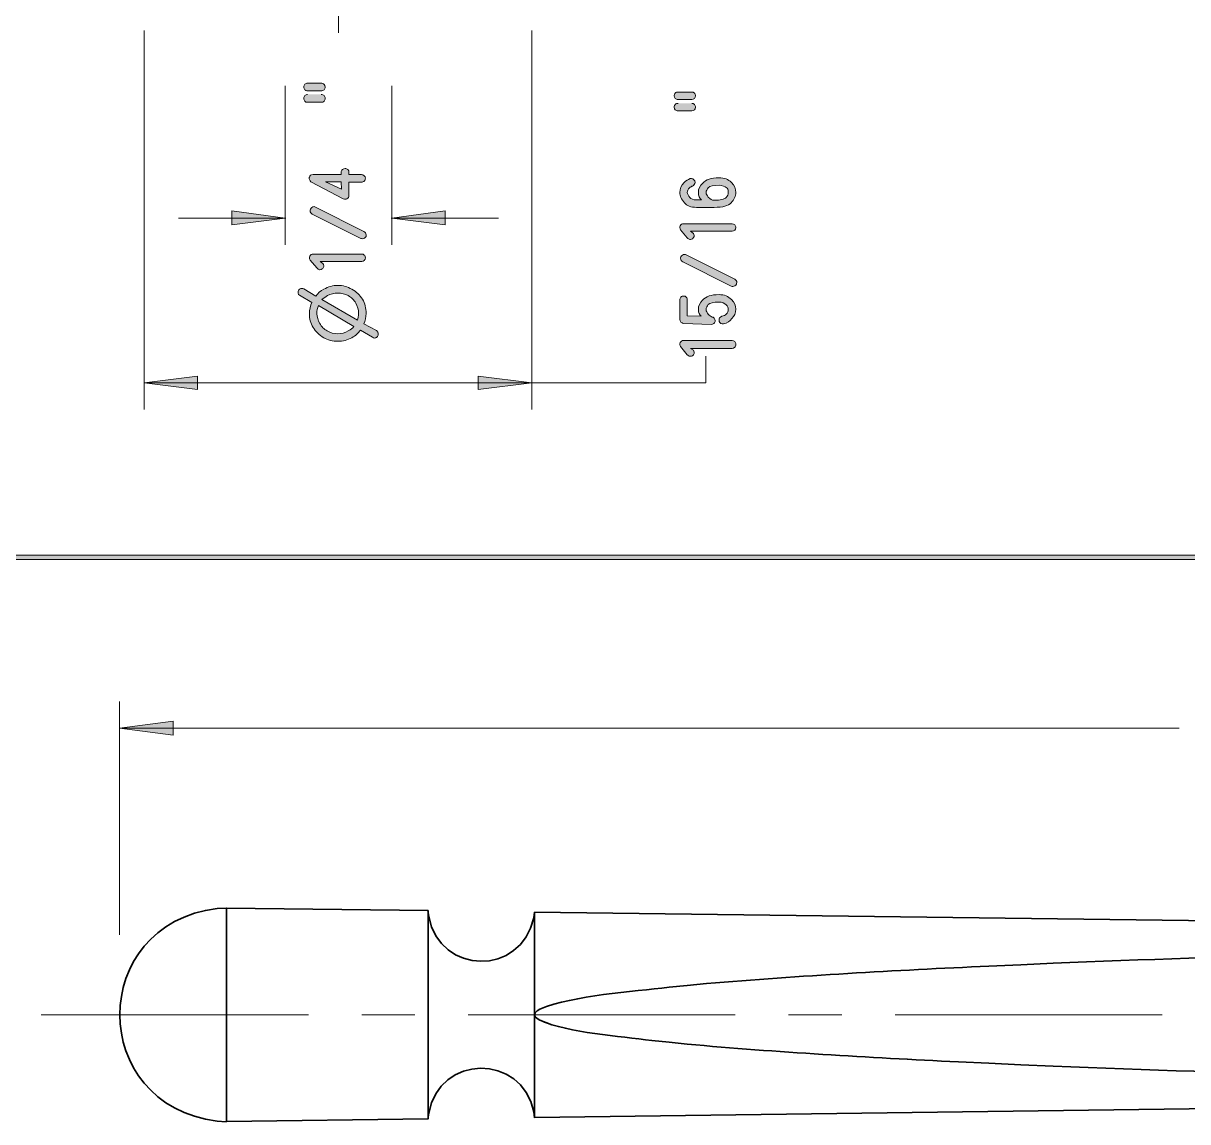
# Model space of a CAD drawing. Header units: inches. Extents: x -1525 to 612, y 0 to 1008.
# Drawn here: x 106.5 to 302.7, y 178 to 363.1 of the extents above; entities that cross this region are included whole.
import ezdxf

# ---------------------------------------------------------------- set-up
doc = ezdxf.new("R2010")
doc.units = ezdxf.units.IN
doc.header["$MEASUREMENT"] = 0
doc.layers.add('Layer 1', color=7, linetype='Continuous', lineweight=0)

# ---------------------------------------------------------------- blocks, each defined once
blk = doc.blocks.new('Block_33')
at = {"layer": 'Layer 1', "true_color": 0x000000, "transparency": 33554687}
h = blk.add_hatch(color=18, dxfattribs=at)
h.dxf.hatch_style = 2
edge = h.paths.add_edge_path()
edge.add_spline(control_points=[(163.92, 312.42), (163.92, 312.42), (166.02, 311.28), (166.02, 311.28), (166.2, 311.16), (166.26, 311.04), (166.32, 310.86), (166.32, 310.8), (166.32, 310.74), (166.32, 310.68), (166.32, 310.56), (166.32, 310.5), (166.26, 310.38), (166.2, 310.26), (166.08, 310.14), (165.9, 310.08), (165.84, 310.02), (165.78, 310.02), (165.72, 310.02), (165.6, 310.02), (165.48, 310.08), (165.36, 310.14), (165.36, 310.14), (163.32, 311.34), (163.32, 311.34), (162.96, 310.86), (162.54, 310.44), (161.88, 310.08), (161.16, 309.66), (160.38, 309.48), (159.54, 309.48), (158.64, 309.48), (157.86, 309.66), (157.14, 310.08), (156.36, 310.5), (155.82, 311.1), (155.34, 311.82), (154.92, 312.54), (154.74, 313.26), (154.74, 314.04), (154.74, 314.82), (154.86, 315.48), (155.16, 316.02), (155.16, 316.02), (153.06, 317.22), (153.06, 317.22), (152.94, 317.28), (152.88, 317.4), (152.82, 317.58), (152.82, 317.64), (152.82, 317.64), (152.82, 317.7), (152.82, 317.82), (152.88, 317.94), (152.94, 318.12), (153, 318.24), (153.12, 318.3), (153.3, 318.36), (153.36, 318.36), (153.42, 318.36), (153.48, 318.36), (153.6, 318.36), (153.66, 318.36), (153.78, 318.3), (153.78, 318.3), (155.82, 317.1), (155.82, 317.1), (156.12, 317.58), (156.6, 317.94), (157.14, 318.24), (157.92, 318.66), (158.7, 318.9), (159.54, 318.9), (160.38, 318.9), (161.16, 318.66), (161.88, 318.24), (162.66, 317.82), (163.2, 317.28), (163.68, 316.56), (164.1, 315.84), (164.28, 315.06), (164.28, 314.16), (164.28, 313.5), (164.16, 312.96), (163.92, 312.42)], knot_values=[0, 0, 0, 0, 1, 1, 1, 2, 2, 2, 3, 3, 3, 4, 4, 4, 5, 5, 5, 6, 6, 6, 7, 7, 7, 8, 8, 8, 9, 9, 9, 10, 10, 10, 11, 11, 11, 12, 12, 12, 13, 13, 13, 14, 14, 14, 15, 15, 15, 16, 16, 16, 17, 17, 17, 18, 18, 18, 19, 19, 19, 20, 20, 20, 21, 21, 21, 22, 22, 22, 23, 23, 23, 24, 24, 24, 25, 25, 25, 26, 26, 26, 27, 27, 27, 28, 28, 28, 28], degree=3, periodic=0)
edge = h.paths.add_edge_path()
edge.add_spline(control_points=[(162.84, 313.02), (162.96, 313.32), (163.02, 313.74), (163.02, 314.16), (163.02, 314.82), (162.84, 315.36), (162.54, 315.9), (162.24, 316.44), (161.82, 316.86), (161.28, 317.16), (160.74, 317.46), (160.14, 317.58), (159.54, 317.58), (158.88, 317.58), (158.28, 317.46), (157.8, 317.16), (157.5, 316.98), (157.14, 316.74), (156.84, 316.5), (156.84, 316.5), (162.84, 313.02), (162.84, 313.02)], knot_values=[0, 0, 0, 0, 1, 1, 1, 2, 2, 2, 3, 3, 3, 4, 4, 4, 5, 5, 5, 6, 6, 6, 7, 7, 7, 7], degree=3, periodic=0)
edge = h.paths.add_edge_path()
edge.add_spline(control_points=[(162.24, 311.94), (162.24, 311.94), (156.24, 315.48), (156.24, 315.48), (156.06, 315.06), (156, 314.64), (156, 314.1), (156, 313.56), (156.18, 313.02), (156.48, 312.48), (156.78, 311.94), (157.2, 311.52), (157.74, 311.22), (158.28, 310.92), (158.88, 310.74), (159.54, 310.74), (160.14, 310.74), (160.74, 310.92), (161.28, 311.22), (161.7, 311.46), (162, 311.7), (162.24, 311.94)], knot_values=[0, 0, 0, 0, 1, 1, 1, 2, 2, 2, 3, 3, 3, 4, 4, 4, 5, 5, 5, 6, 6, 6, 7, 7, 7, 7], degree=3, periodic=0)
edge = h.paths.add_edge_path()
edge.add_spline(control_points=[(154.86, 323.16), (154.74, 323.28), (154.74, 323.4), (154.74, 323.52), (154.74, 323.64), (154.74, 323.76), (154.8, 323.82), (154.92, 324.06), (155.1, 324.18), (155.4, 324.18), (155.4, 324.18), (163.56, 324.18), (163.56, 324.18), (163.68, 324.18), (163.86, 324.12), (163.98, 324), (164.1, 323.88), (164.16, 323.76), (164.16, 323.52), (164.16, 323.34), (164.1, 323.22), (163.98, 323.1), (163.86, 322.98), (163.74, 322.92), (163.56, 322.92), (163.56, 322.92), (156.54, 322.92), (156.54, 322.92), (156.54, 322.92), (157.02, 322.56), (157.02, 322.56), (157.08, 322.5), (157.14, 322.32), (157.14, 322.2), (157.14, 322.14), (157.14, 322.08), (157.14, 322.08), (157.14, 321.9), (157.02, 321.78), (156.9, 321.66), (156.78, 321.6), (156.66, 321.54), (156.48, 321.54), (156.48, 321.54), (156.42, 321.54), (156.42, 321.54), (156.24, 321.6), (156.12, 321.66), (156, 321.84), (156, 321.84), (154.86, 323.16), (154.86, 323.16)], knot_values=[0, 0, 0, 0, 1, 1, 1, 2, 2, 2, 3, 3, 3, 4, 4, 4, 5, 5, 5, 6, 6, 6, 7, 7, 7, 8, 8, 8, 9, 9, 9, 10, 10, 10, 11, 11, 11, 12, 12, 12, 13, 13, 13, 14, 14, 14, 15, 15, 15, 16, 16, 16, 17, 17, 17, 17], degree=3, periodic=0)
edge = h.paths.add_edge_path()
edge.add_spline(control_points=[(155.22, 330.9), (154.98, 331.02), (154.86, 331.2), (154.86, 331.5), (154.86, 331.56), (154.86, 331.68), (154.92, 331.74), (155.04, 331.98), (155.22, 332.16), (155.52, 332.16), (155.58, 332.16), (155.7, 332.1), (155.76, 332.1), (155.76, 332.1), (163.92, 327.96), (163.92, 327.96), (164.16, 327.84), (164.28, 327.66), (164.28, 327.42), (164.28, 327.3), (164.28, 327.18), (164.28, 327.12), (164.1, 326.88), (163.92, 326.76), (163.68, 326.76), (163.56, 326.76), (163.44, 326.76), (163.38, 326.82), (163.38, 326.82), (155.22, 330.9), (155.22, 330.9)], knot_values=[0, 0, 0, 0, 1, 1, 1, 2, 2, 2, 3, 3, 3, 4, 4, 4, 5, 5, 5, 6, 6, 6, 7, 7, 7, 8, 8, 8, 9, 9, 9, 10, 10, 10, 10], degree=3, periodic=0)
edge = h.paths.add_edge_path()
edge.add_spline(control_points=[(160.08, 336.36), (160.08, 336.36), (157.44, 336.36), (157.44, 336.36), (157.44, 336.36), (160.14, 335.1), (160.14, 335.1), (160.14, 335.1), (160.08, 336.36), (160.08, 336.36)], knot_values=[0, 0, 0, 0, 1, 1, 1, 2, 2, 2, 3, 3, 3, 3], degree=3, periodic=0)
edge = h.paths.add_edge_path()
edge.add_spline(control_points=[(160.08, 337.56), (160.08, 337.56), (160.08, 337.98), (160.08, 337.98), (160.08, 338.16), (160.14, 338.28), (160.32, 338.4), (160.44, 338.52), (160.56, 338.58), (160.74, 338.58), (160.92, 338.58), (161.1, 338.52), (161.22, 338.4), (161.34, 338.28), (161.4, 338.16), (161.4, 337.98), (161.4, 337.98), (161.4, 337.56), (161.4, 337.56), (161.4, 337.56), (163.5, 337.56), (163.5, 337.56), (163.68, 337.56), (163.8, 337.5), (163.98, 337.38), (164.1, 337.26), (164.16, 337.14), (164.16, 336.96), (164.16, 336.78), (164.1, 336.6), (163.98, 336.48), (163.86, 336.36), (163.68, 336.3), (163.5, 336.3), (163.5, 336.3), (161.4, 336.3), (161.4, 336.3), (161.4, 336.3), (161.4, 334.08), (161.4, 334.08), (161.4, 333.78), (161.28, 333.6), (161.04, 333.48), (160.98, 333.42), (160.92, 333.42), (160.8, 333.42), (160.68, 333.42), (160.56, 333.42), (160.44, 333.48), (160.44, 333.48), (154.98, 336.36), (154.98, 336.36), (154.86, 336.48), (154.8, 336.54), (154.74, 336.72), (154.68, 336.78), (154.68, 336.9), (154.68, 336.96), (154.68, 337.02), (154.68, 337.08), (154.74, 337.14), (154.74, 337.26), (154.86, 337.38), (154.92, 337.44), (155.04, 337.56), (155.16, 337.56), (155.34, 337.56), (155.34, 337.56), (160.08, 337.56), (160.08, 337.56)], knot_values=[0, 0, 0, 0, 1, 1, 1, 2, 2, 2, 3, 3, 3, 4, 4, 4, 5, 5, 5, 6, 6, 6, 7, 7, 7, 8, 8, 8, 9, 9, 9, 10, 10, 10, 11, 11, 11, 12, 12, 12, 13, 13, 13, 14, 14, 14, 15, 15, 15, 16, 16, 16, 17, 17, 17, 18, 18, 18, 19, 19, 19, 20, 20, 20, 21, 21, 21, 22, 22, 22, 23, 23, 23, 23], degree=3, periodic=0)
edge = h.paths.add_edge_path()
edge.add_spline(control_points=[(156.72, 352.98), (156.9, 352.98), (157.08, 352.92), (157.2, 352.74), (157.32, 352.62), (157.38, 352.5), (157.38, 352.32), (157.38, 352.14), (157.32, 351.96), (157.2, 351.84), (157.08, 351.72), (156.9, 351.66), (156.72, 351.66), (156.72, 351.66), (154.44, 351.66), (154.44, 351.66), (154.2, 351.66), (154.08, 351.72), (153.96, 351.84), (153.84, 351.96), (153.78, 352.14), (153.78, 352.32), (153.78, 352.5), (153.84, 352.68), (153.96, 352.8), (154.08, 352.92), (154.26, 352.98), (154.44, 352.98), (154.44, 352.98), (156.72, 352.98), (156.72, 352.98)], knot_values=[0, 0, 0, 0, 1, 1, 1, 2, 2, 2, 3, 3, 3, 4, 4, 4, 5, 5, 5, 6, 6, 6, 7, 7, 7, 8, 8, 8, 9, 9, 9, 10, 10, 10, 10], degree=3, periodic=0)
edge = h.paths.add_edge_path()
edge.add_spline(control_points=[(156.72, 351.06), (156.9, 351.06), (157.08, 351), (157.2, 350.88), (157.32, 350.7), (157.38, 350.58), (157.38, 350.4), (157.38, 350.22), (157.32, 350.04), (157.2, 349.92), (157.08, 349.8), (156.9, 349.74), (156.72, 349.74), (156.72, 349.74), (154.44, 349.74), (154.44, 349.74), (154.2, 349.74), (154.08, 349.8), (153.96, 349.92), (153.84, 350.04), (153.78, 350.22), (153.78, 350.4), (153.78, 350.58), (153.84, 350.76), (153.96, 350.88), (154.08, 351), (154.26, 351.06), (154.44, 351.06)], knot_values=[0, 0, 0, 0, 1, 1, 1, 2, 2, 2, 3, 3, 3, 4, 4, 4, 5, 5, 5, 6, 6, 6, 7, 7, 7, 8, 8, 8, 9, 9, 9, 9], degree=3, periodic=0)
edge.add_line((154.44, 351.06), (156.72, 351.06))
h = blk.add_hatch(color=18, dxfattribs=at)
h.dxf.hatch_style = 2
edge = h.paths.add_edge_path()
edge.add_spline(control_points=[(217.26, 308.58), (217.2, 308.64), (217.14, 308.76), (217.14, 308.94), (217.14, 309), (217.14, 309.12), (217.2, 309.24), (217.32, 309.48), (217.5, 309.6), (217.8, 309.6), (217.8, 309.6), (225.96, 309.6), (225.96, 309.6), (226.14, 309.6), (226.26, 309.54), (226.38, 309.42), (226.5, 309.3), (226.56, 309.12), (226.56, 308.94), (226.56, 308.76), (226.5, 308.58), (226.38, 308.46), (226.26, 308.34), (226.14, 308.28), (225.96, 308.28), (225.96, 308.28), (218.94, 308.28), (218.94, 308.28), (218.94, 308.28), (219.42, 307.98), (219.42, 307.98), (219.54, 307.86), (219.54, 307.74), (219.54, 307.62), (219.54, 307.56), (219.54, 307.5), (219.54, 307.44), (219.54, 307.26), (219.42, 307.14), (219.3, 307.02), (219.18, 306.96), (219.06, 306.96), (218.94, 306.96), (218.94, 306.96), (218.82, 306.96), (218.82, 306.96), (218.64, 306.96), (218.52, 307.08), (218.4, 307.2), (218.4, 307.2), (217.26, 308.58), (217.26, 308.58)], knot_values=[0, 0, 0, 0, 1, 1, 1, 2, 2, 2, 3, 3, 3, 4, 4, 4, 5, 5, 5, 6, 6, 6, 7, 7, 7, 8, 8, 8, 9, 9, 9, 10, 10, 10, 11, 11, 11, 12, 12, 12, 13, 13, 13, 14, 14, 14, 15, 15, 15, 16, 16, 16, 17, 17, 17, 17], degree=3, periodic=0)
edge = h.paths.add_edge_path()
edge.add_spline(control_points=[(224.52, 312.42), (224.4, 312.42), (224.34, 312.42), (224.28, 312.42), (223.92, 312.48), (223.74, 312.72), (223.74, 313.02), (223.74, 313.02), (223.74, 313.08), (223.74, 313.08), (223.74, 313.32), (223.86, 313.5), (224.22, 313.68), (224.58, 313.74), (224.82, 313.86), (224.94, 314.04), (225.18, 314.28), (225.3, 314.58), (225.3, 314.82), (225.3, 315.12), (225.18, 315.36), (224.94, 315.6), (224.7, 315.9), (224.28, 316.08), (223.74, 316.08), (222.78, 316.08), (222.18, 315.9), (221.94, 315.66), (221.7, 315.42), (221.58, 315.12), (221.58, 314.82), (221.58, 314.58), (221.7, 314.28), (221.94, 314.04), (222.12, 313.8), (222.36, 313.68), (222.6, 313.56), (222.72, 313.56), (222.84, 313.5), (222.9, 313.38), (223.02, 313.26), (223.08, 313.08), (223.08, 312.96), (223.08, 312.72), (223.02, 312.6), (222.84, 312.48), (222.72, 312.36), (222.54, 312.3), (222.42, 312.3), (222.42, 312.3), (217.74, 312.48), (217.74, 312.48), (217.56, 312.48), (217.44, 312.6), (217.32, 312.72), (217.2, 312.84), (217.14, 312.96), (217.14, 313.14), (217.14, 313.14), (217.14, 316.44), (217.14, 316.44), (217.14, 316.62), (217.2, 316.8), (217.32, 316.92), (217.44, 317.04), (217.62, 317.1), (217.8, 317.1), (217.98, 317.1), (218.1, 317.04), (218.22, 316.92), (218.34, 316.8), (218.4, 316.62), (218.4, 316.44), (218.4, 316.44), (218.4, 313.74), (218.4, 313.74), (218.4, 313.74), (220.74, 313.68), (220.74, 313.68), (220.44, 313.92), (220.26, 314.28), (220.26, 314.82), (220.26, 315.48), (220.5, 315.96), (220.98, 316.38), (221.52, 317.04), (222.42, 317.34), (223.74, 317.34), (224.64, 317.34), (225.3, 317.04), (225.84, 316.5), (226.32, 316.02), (226.56, 315.48), (226.56, 314.88), (226.56, 314.22), (226.38, 313.68), (225.9, 313.32), (225.6, 312.84), (225.12, 312.54), (224.52, 312.42)], knot_values=[0, 0, 0, 0, 1, 1, 1, 2, 2, 2, 3, 3, 3, 4, 4, 4, 5, 5, 5, 6, 6, 6, 7, 7, 7, 8, 8, 8, 9, 9, 9, 10, 10, 10, 11, 11, 11, 12, 12, 12, 13, 13, 13, 14, 14, 14, 15, 15, 15, 16, 16, 16, 17, 17, 17, 18, 18, 18, 19, 19, 19, 20, 20, 20, 21, 21, 21, 22, 22, 22, 23, 23, 23, 24, 24, 24, 25, 25, 25, 26, 26, 26, 27, 27, 27, 28, 28, 28, 29, 29, 29, 30, 30, 30, 31, 31, 31, 32, 32, 32, 33, 33, 33, 33], degree=3, periodic=0)
edge = h.paths.add_edge_path()
edge.add_spline(control_points=[(217.62, 322.86), (217.38, 322.98), (217.26, 323.16), (217.26, 323.46), (217.26, 323.52), (217.26, 323.64), (217.32, 323.7), (217.44, 323.94), (217.68, 324.12), (217.92, 324.12), (218.04, 324.12), (218.1, 324.06), (218.22, 324.06), (218.22, 324.06), (226.38, 319.92), (226.38, 319.92), (226.62, 319.8), (226.74, 319.62), (226.74, 319.38), (226.74, 319.26), (226.68, 319.14), (226.68, 319.08), (226.56, 318.84), (226.32, 318.72), (226.08, 318.72), (225.96, 318.72), (225.9, 318.72), (225.78, 318.78), (225.78, 318.78), (217.62, 322.86), (217.62, 322.86)], knot_values=[0, 0, 0, 0, 1, 1, 1, 2, 2, 2, 3, 3, 3, 4, 4, 4, 5, 5, 5, 6, 6, 6, 7, 7, 7, 8, 8, 8, 9, 9, 9, 10, 10, 10, 10], degree=3, periodic=0)
edge = h.paths.add_edge_path()
edge.add_spline(control_points=[(217.26, 328.26), (217.2, 328.38), (217.14, 328.5), (217.14, 328.62), (217.14, 328.74), (217.14, 328.8), (217.2, 328.92), (217.32, 329.16), (217.5, 329.28), (217.8, 329.28), (217.8, 329.28), (225.96, 329.28), (225.96, 329.28), (226.14, 329.28), (226.26, 329.22), (226.38, 329.1), (226.5, 328.98), (226.56, 328.8), (226.56, 328.62), (226.56, 328.44), (226.5, 328.32), (226.38, 328.2), (226.26, 328.08), (226.14, 328.02), (225.96, 328.02), (225.96, 328.02), (218.94, 328.02), (218.94, 328.02), (218.94, 328.02), (219.42, 327.66), (219.42, 327.66), (219.54, 327.54), (219.54, 327.42), (219.54, 327.3), (219.54, 327.24), (219.54, 327.18), (219.54, 327.12), (219.54, 327), (219.42, 326.88), (219.3, 326.76), (219.18, 326.7), (219.06, 326.64), (218.94, 326.64), (218.94, 326.64), (218.82, 326.64), (218.82, 326.64), (218.64, 326.64), (218.52, 326.76), (218.4, 326.88), (218.4, 326.88), (217.26, 328.26), (217.26, 328.26)], knot_values=[0, 0, 0, 0, 1, 1, 1, 2, 2, 2, 3, 3, 3, 4, 4, 4, 5, 5, 5, 6, 6, 6, 7, 7, 7, 8, 8, 8, 9, 9, 9, 10, 10, 10, 11, 11, 11, 12, 12, 12, 13, 13, 13, 14, 14, 14, 15, 15, 15, 16, 16, 16, 17, 17, 17, 17], degree=3, periodic=0)
edge = h.paths.add_edge_path()
edge.add_spline(control_points=[(225.3, 334.56), (225.3, 334.8), (225.24, 335.04), (225.12, 335.28), (224.7, 335.58), (224.28, 335.76), (223.74, 335.76), (222.78, 335.76), (222.18, 335.64), (221.94, 335.34), (221.7, 335.1), (221.58, 334.8), (221.58, 334.56), (221.58, 334.26), (221.7, 334.02), (221.94, 333.78), (222.24, 333.42), (222.54, 333.24), (222.9, 333.24), (223.98, 333.24), (224.64, 333.42), (224.94, 333.72), (225.18, 333.96), (225.3, 334.26), (225.3, 334.56)], knot_values=[0, 0, 0, 0, 1, 1, 1, 2, 2, 2, 3, 3, 3, 4, 4, 4, 5, 5, 5, 6, 6, 6, 7, 7, 7, 8, 8, 8, 8], degree=3, periodic=0)
edge = h.paths.add_edge_path()
edge.add_spline(control_points=[(223.74, 337.02), (224.64, 337.02), (225.3, 336.78), (225.84, 336.24), (226.32, 335.76), (226.56, 335.16), (226.56, 334.56), (226.56, 333.9), (226.32, 333.3), (225.78, 332.82), (225.36, 332.28), (224.4, 332.04), (222.9, 332.04), (222.9, 332.04), (219.96, 332.04), (219.96, 332.04), (219, 332.04), (218.34, 332.28), (217.92, 332.82), (217.38, 333.42), (217.14, 333.96), (217.14, 334.56), (217.14, 335.16), (217.38, 335.76), (217.86, 336.24), (218.16, 336.54), (218.52, 336.72), (218.88, 336.9), (219, 336.9), (219.06, 336.9), (219.12, 336.9), (219.42, 336.84), (219.66, 336.6), (219.72, 336.24), (219.66, 336), (219.54, 335.76), (219.3, 335.64), (219.12, 335.58), (218.94, 335.46), (218.76, 335.34), (218.52, 335.1), (218.4, 334.8), (218.4, 334.56), (218.4, 334.32), (218.58, 334.02), (218.82, 333.72), (219, 333.48), (219.42, 333.3), (219.96, 333.3), (219.96, 333.3), (220.8, 333.3), (220.8, 333.3), (220.44, 333.54), (220.26, 333.96), (220.26, 334.56), (220.26, 335.16), (220.5, 335.7), (220.98, 336.06), (221.52, 336.72), (222.42, 337.02), (223.74, 337.02)], knot_values=[0, 0, 0, 0, 1, 1, 1, 2, 2, 2, 3, 3, 3, 4, 4, 4, 5, 5, 5, 6, 6, 6, 7, 7, 7, 8, 8, 8, 9, 9, 9, 10, 10, 10, 11, 11, 11, 12, 12, 12, 13, 13, 13, 14, 14, 14, 15, 15, 15, 16, 16, 16, 17, 17, 17, 18, 18, 18, 19, 19, 19, 20, 20, 20, 20], degree=3, periodic=0)
edge = h.paths.add_edge_path()
edge.add_spline(control_points=[(219.18, 351.48), (219.3, 351.48), (219.48, 351.42), (219.6, 351.3), (219.72, 351.18), (219.78, 351), (219.78, 350.82), (219.78, 350.64), (219.72, 350.52), (219.6, 350.4), (219.48, 350.28), (219.36, 350.22), (219.18, 350.22), (219.18, 350.22), (216.84, 350.22), (216.84, 350.22), (216.66, 350.22), (216.48, 350.28), (216.36, 350.4), (216.24, 350.52), (216.18, 350.64), (216.18, 350.82), (216.18, 351), (216.24, 351.18), (216.36, 351.3), (216.48, 351.42), (216.66, 351.48), (216.84, 351.48), (216.84, 351.48), (219.18, 351.48), (219.18, 351.48)], knot_values=[0, 0, 0, 0, 1, 1, 1, 2, 2, 2, 3, 3, 3, 4, 4, 4, 5, 5, 5, 6, 6, 6, 7, 7, 7, 8, 8, 8, 9, 9, 9, 10, 10, 10, 10], degree=3, periodic=0)
edge = h.paths.add_edge_path()
edge.add_spline(control_points=[(219.18, 349.56), (219.3, 349.56), (219.48, 349.5), (219.6, 349.38), (219.72, 349.26), (219.78, 349.08), (219.78, 348.9), (219.78, 348.72), (219.72, 348.6), (219.6, 348.48), (219.48, 348.36), (219.36, 348.3), (219.18, 348.3), (219.18, 348.3), (216.84, 348.3), (216.84, 348.3), (216.66, 348.3), (216.48, 348.36), (216.36, 348.48), (216.24, 348.6), (216.18, 348.72), (216.18, 348.9), (216.18, 349.14), (216.24, 349.26), (216.36, 349.38), (216.48, 349.5), (216.66, 349.56), (216.84, 349.56)], knot_values=[0, 0, 0, 0, 1, 1, 1, 2, 2, 2, 3, 3, 3, 4, 4, 4, 5, 5, 5, 6, 6, 6, 7, 7, 7, 8, 8, 8, 9, 9, 9, 9], degree=3, periodic=0)
edge.add_line((216.84, 349.56), (219.18, 349.56))
for points in [[(141.66, 330.24), (150.66, 330.24), (141.66, 331.44), (141.66, 329.1), (150.66, 330.24), (141.66, 330.24)], [(177.6, 330.24), (168.6, 330.24), (177.6, 329.1), (177.6, 331.44), (168.6, 330.24), (177.6, 330.24)], [(135.9, 302.46), (126.9, 302.46), (135.9, 301.32), (135.9, 303.6), (126.9, 302.46), (135.9, 302.46)], [(183.18, 302.46), (192.18, 302.46), (183.18, 303.6), (183.18, 301.32), (192.18, 302.46), (183.18, 302.46)], [(131.76, 244.26), (122.76, 244.26), (131.76, 243.12), (131.76, 245.46), (122.76, 244.26), (131.76, 244.26)]]:
    blk.add_hatch(color=18, dxfattribs=at).paths.add_polyline_path(points)
h = blk.add_hatch(color=18, dxfattribs=at)
h.dxf.hatch_style = 2
h.paths.add_polyline_path([(562.74, 273.42), (562.02, 272.7), (562.02, 42.96), (62.16, 42.96), (62.16, 272.7), (562.02, 272.7), (562.74, 273.42), (61.44, 273.42), (61.44, 42.24), (562.74, 42.24), (562.74, 273.42)])
at = {"layer": 'Layer 1', "color": 18, "lineweight": 9, "true_color": 0x000000}
for p, q in [((159.66, 361.44), (159.66, 373.92)), ((126.9, 361.86), (126.9, 297.96)), ((192.18, 361.86), (192.18, 297.96)), ((150.66, 352.5), (150.66, 325.74)), ((168.6, 352.5), (168.6, 325.74)), ((132.66, 330.24), (141.66, 330.24)), ((186.6, 330.24), (177.6, 330.24)), ((135.9, 302.46), (183.18, 302.46)), ((122.76, 209.46), (122.76, 248.76)), ((131.76, 244.26), (301.26, 244.26)), ((140.76, 195.96), (140.76, 213.96)), ((174.72, 195.96), (174.72, 213.54)), ((192.66, 195.96), (192.66, 213.3)), ((109.56, 195.96), (154.56, 195.96)), ((140.76, 178.02), (140.76, 195.96)), ((163.56, 195.96), (172.5, 195.96)), ((174.72, 178.44), (174.72, 195.96)), ((181.5, 195.96), (226.44, 195.96)), ((192.66, 178.68), (192.66, 195.96)), ((235.44, 195.96), (244.44, 195.96)), ((253.44, 195.96), (298.38, 195.96))]:
    blk.add_line(p, q, dxfattribs=at)
at = {"layer": 'Layer 1', "color": 18, "lineweight": 35, "true_color": 0x000000}
for p, q in [((174.72, 213.54), (140.76, 213.96)), ((174.72, 195.96), (174.72, 213.54)), ((485.64, 209.46), (192.66, 213.3)), ((192.66, 195.96), (192.66, 213.3)), ((174.72, 178.44), (174.72, 195.96)), ((192.66, 178.68), (192.66, 195.96)), ((192.66, 178.68), (485.64, 182.52)), ((140.76, 178.02), (174.72, 178.44))]:
    blk.add_line(p, q, dxfattribs=at)
at = {"layer": 'Layer 1'}
for points in [[(141.66, 330.24), (150.66, 330.24), (141.66, 331.44), (141.66, 329.1), (150.66, 330.24), (141.66, 330.24)], [(177.6, 330.24), (168.6, 330.24), (177.6, 329.1), (177.6, 331.44), (168.6, 330.24), (177.6, 330.24)], [(135.9, 302.46), (126.9, 302.46), (135.9, 301.32), (135.9, 303.6), (126.9, 302.46), (135.9, 302.46)], [(183.18, 302.46), (192.18, 302.46), (183.18, 303.6), (183.18, 301.32), (192.18, 302.46), (183.18, 302.46)], [(562.74, 273.42), (562.02, 272.7), (562.02, 42.96), (62.16, 42.96), (62.16, 272.7), (562.02, 272.7), (562.74, 273.42), (61.44, 273.42), (61.44, 42.24), (562.74, 42.24), (562.74, 273.42)], [(131.76, 244.26), (122.76, 244.26), (131.76, 243.12), (131.76, 245.46), (122.76, 244.26), (131.76, 244.26)]]:
    blk.add_lwpolyline(points, dxfattribs=at)
at = {"layer": 'Layer 1', "color": 18, "lineweight": 9, "true_color": 0x000000}
for points in [[(150.66, 330.24), (141.66, 331.44), (141.66, 329.1), (150.66, 330.24)], [(168.6, 330.24), (177.6, 329.1), (177.6, 331.44), (168.6, 330.24)], [(192.18, 302.46), (221.52, 302.46), (221.52, 306.96)], [(126.9, 302.46), (135.9, 301.32), (135.9, 303.6), (126.9, 302.46)], [(192.18, 302.46), (183.18, 303.6), (183.18, 301.32), (192.18, 302.46)], [(122.76, 244.26), (131.76, 243.12), (131.76, 245.46), (122.76, 244.26)], [(269.7, 204.18), (269.22, 204.18), (264.06, 203.94), (259.08, 203.7), (254.22, 203.46), (251.76, 203.28)], [(296.7, 205.32), (291.42, 205.08), (285.66, 204.9), (280.02, 204.66), (278.7, 204.6)], [(242.76, 202.74), (240.72, 202.62), (236.58, 202.38), (232.56, 202.08), (228.72, 201.84), (225.12, 201.54), (224.82, 201.48)], [(215.82, 200.7), (215.34, 200.64), (212.4, 200.34), (209.76, 200.04), (207.24, 199.74), (204.9, 199.44), (202.8, 199.14), (200.88, 198.84), (199.14, 198.54), (198, 198.3)], [(192.66, 195.96), (192.78, 195.66), (193.08, 195.36), (193.56, 195.06), (194.28, 194.7), (195.18, 194.4), (196.32, 194.1), (197.64, 193.74), (199.14, 193.44), (200.88, 193.14), (202.8, 192.84), (204.9, 192.54), (207.24, 192.24), (209.76, 191.94), (209.88, 191.88)], [(218.82, 190.98), (221.64, 190.74), (225.12, 190.44), (228.72, 190.14), (232.56, 189.9), (236.58, 189.6), (236.76, 189.6)], [(245.76, 189), (249.54, 188.82), (254.22, 188.52), (259.08, 188.28), (263.7, 188.04)], [(272.7, 187.62), (274.56, 187.56), (280.02, 187.32), (285.66, 187.08), (290.7, 186.9)], [(299.7, 186.6), (303.3, 186.48), (309.48, 186.24), (315.78, 186.06), (317.64, 186)]]:
    blk.add_lwpolyline(points, dxfattribs=at)
for points in [[(150.72, 330.18), (150.6, 330.18), (150.6, 330.3), (150.72, 330.3)], [(168.66, 330.18), (168.54, 330.18), (168.54, 330.3), (168.66, 330.3)], [(562.74, 273.42), (61.44, 273.42), (61.44, 42.24), (562.74, 42.24)], [(62.16, 272.7), (562.02, 272.7), (562.02, 42.96), (62.16, 42.96)]]:
    blk.add_lwpolyline(points, close=True, dxfattribs=at)
at = {"layer": 'Layer 1', "color": 18, "lineweight": 35, "true_color": 0x000000}
blk.add_lwpolyline([(140.76, 178.02), (140.76, 195.96), (140.76, 213.96)], dxfattribs=at)
at = {"layer": 'Layer 1'}
for points, knots in [([(156.72, 352.98), (156.9, 352.98), (157.08, 352.92), (157.2, 352.74), (157.32, 352.62), (157.38, 352.5), (157.38, 352.32), (157.38, 352.14), (157.32, 351.96), (157.2, 351.84), (157.08, 351.72), (156.9, 351.66), (156.72, 351.66), (156.72, 351.66), (154.44, 351.66), (154.44, 351.66), (154.2, 351.66), (154.08, 351.72), (153.96, 351.84), (153.84, 351.96), (153.78, 352.14), (153.78, 352.32), (153.78, 352.5), (153.84, 352.68), (153.96, 352.8), (154.08, 352.92), (154.26, 352.98), (154.44, 352.98), (154.44, 352.98), (156.72, 352.98), (156.72, 352.98)], [0, 0, 0, 0, 1, 1, 1, 2, 2, 2, 3, 3, 3, 4, 4, 4, 5, 5, 5, 6, 6, 6, 7, 7, 7, 8, 8, 8, 9, 9, 9, 10, 10, 10, 10]), ([(219.18, 351.48), (219.3, 351.48), (219.48, 351.42), (219.6, 351.3), (219.72, 351.18), (219.78, 351), (219.78, 350.82), (219.78, 350.64), (219.72, 350.52), (219.6, 350.4), (219.48, 350.28), (219.36, 350.22), (219.18, 350.22), (219.18, 350.22), (216.84, 350.22), (216.84, 350.22), (216.66, 350.22), (216.48, 350.28), (216.36, 350.4), (216.24, 350.52), (216.18, 350.64), (216.18, 350.82), (216.18, 351), (216.24, 351.18), (216.36, 351.3), (216.48, 351.42), (216.66, 351.48), (216.84, 351.48), (216.84, 351.48), (219.18, 351.48), (219.18, 351.48)], [0, 0, 0, 0, 1, 1, 1, 2, 2, 2, 3, 3, 3, 4, 4, 4, 5, 5, 5, 6, 6, 6, 7, 7, 7, 8, 8, 8, 9, 9, 9, 10, 10, 10, 10]), ([(156.72, 351.06), (156.9, 351.06), (157.08, 351), (157.2, 350.88), (157.32, 350.7), (157.38, 350.58), (157.38, 350.4), (157.38, 350.22), (157.32, 350.04), (157.2, 349.92), (157.08, 349.8), (156.9, 349.74), (156.72, 349.74), (156.72, 349.74), (154.44, 349.74), (154.44, 349.74), (154.2, 349.74), (154.08, 349.8), (153.96, 349.92), (153.84, 350.04), (153.78, 350.22), (153.78, 350.4), (153.78, 350.58), (153.84, 350.76), (153.96, 350.88), (154.08, 351), (154.26, 351.06), (154.44, 351.06)], [0, 0, 0, 0, 1, 1, 1, 2, 2, 2, 3, 3, 3, 4, 4, 4, 5, 5, 5, 6, 6, 6, 7, 7, 7, 8, 8, 8, 9, 9, 9, 9]), ([(219.18, 349.56), (219.3, 349.56), (219.48, 349.5), (219.6, 349.38), (219.72, 349.26), (219.78, 349.08), (219.78, 348.9), (219.78, 348.72), (219.72, 348.6), (219.6, 348.48), (219.48, 348.36), (219.36, 348.3), (219.18, 348.3), (219.18, 348.3), (216.84, 348.3), (216.84, 348.3), (216.66, 348.3), (216.48, 348.36), (216.36, 348.48), (216.24, 348.6), (216.18, 348.72), (216.18, 348.9), (216.18, 349.14), (216.24, 349.26), (216.36, 349.38), (216.48, 349.5), (216.66, 349.56), (216.84, 349.56)], [0, 0, 0, 0, 1, 1, 1, 2, 2, 2, 3, 3, 3, 4, 4, 4, 5, 5, 5, 6, 6, 6, 7, 7, 7, 8, 8, 8, 9, 9, 9, 9]), ([(160.08, 337.56), (160.08, 337.56), (160.08, 337.98), (160.08, 337.98), (160.08, 338.16), (160.14, 338.28), (160.32, 338.4), (160.44, 338.52), (160.56, 338.58), (160.74, 338.58), (160.92, 338.58), (161.1, 338.52), (161.22, 338.4), (161.34, 338.28), (161.4, 338.16), (161.4, 337.98), (161.4, 337.98), (161.4, 337.56), (161.4, 337.56), (161.4, 337.56), (163.5, 337.56), (163.5, 337.56), (163.68, 337.56), (163.8, 337.5), (163.98, 337.38), (164.1, 337.26), (164.16, 337.14), (164.16, 336.96), (164.16, 336.78), (164.1, 336.6), (163.98, 336.48), (163.86, 336.36), (163.68, 336.3), (163.5, 336.3), (163.5, 336.3), (161.4, 336.3), (161.4, 336.3), (161.4, 336.3), (161.4, 334.08), (161.4, 334.08), (161.4, 333.78), (161.28, 333.6), (161.04, 333.48), (160.98, 333.42), (160.92, 333.42), (160.8, 333.42), (160.68, 333.42), (160.56, 333.42), (160.44, 333.48), (160.44, 333.48), (154.98, 336.36), (154.98, 336.36), (154.86, 336.48), (154.8, 336.54), (154.74, 336.72), (154.68, 336.78), (154.68, 336.9), (154.68, 336.96), (154.68, 337.02), (154.68, 337.08), (154.74, 337.14), (154.74, 337.26), (154.86, 337.38), (154.92, 337.44), (155.04, 337.56), (155.16, 337.56), (155.34, 337.56), (155.34, 337.56), (160.08, 337.56), (160.08, 337.56)], [0, 0, 0, 0, 1, 1, 1, 2, 2, 2, 3, 3, 3, 4, 4, 4, 5, 5, 5, 6, 6, 6, 7, 7, 7, 8, 8, 8, 9, 9, 9, 10, 10, 10, 11, 11, 11, 12, 12, 12, 13, 13, 13, 14, 14, 14, 15, 15, 15, 16, 16, 16, 17, 17, 17, 18, 18, 18, 19, 19, 19, 20, 20, 20, 21, 21, 21, 22, 22, 22, 23, 23, 23, 23]), ([(160.08, 336.36), (160.08, 336.36), (157.44, 336.36), (157.44, 336.36), (157.44, 336.36), (160.14, 335.1), (160.14, 335.1), (160.14, 335.1), (160.08, 336.36), (160.08, 336.36)], [0, 0, 0, 0, 1, 1, 1, 2, 2, 2, 3, 3, 3, 3]), ([(223.74, 337.02), (224.64, 337.02), (225.3, 336.78), (225.84, 336.24), (226.32, 335.76), (226.56, 335.16), (226.56, 334.56), (226.56, 333.9), (226.32, 333.3), (225.78, 332.82), (225.36, 332.28), (224.4, 332.04), (222.9, 332.04), (222.9, 332.04), (219.96, 332.04), (219.96, 332.04), (219, 332.04), (218.34, 332.28), (217.92, 332.82), (217.38, 333.42), (217.14, 333.96), (217.14, 334.56), (217.14, 335.16), (217.38, 335.76), (217.86, 336.24), (218.16, 336.54), (218.52, 336.72), (218.88, 336.9), (219, 336.9), (219.06, 336.9), (219.12, 336.9), (219.42, 336.84), (219.66, 336.6), (219.72, 336.24), (219.66, 336), (219.54, 335.76), (219.3, 335.64), (219.12, 335.58), (218.94, 335.46), (218.76, 335.34), (218.52, 335.1), (218.4, 334.8), (218.4, 334.56), (218.4, 334.32), (218.58, 334.02), (218.82, 333.72), (219, 333.48), (219.42, 333.3), (219.96, 333.3), (219.96, 333.3), (220.8, 333.3), (220.8, 333.3), (220.44, 333.54), (220.26, 333.96), (220.26, 334.56), (220.26, 335.16), (220.5, 335.7), (220.98, 336.06), (221.52, 336.72), (222.42, 337.02), (223.74, 337.02)], [0, 0, 0, 0, 1, 1, 1, 2, 2, 2, 3, 3, 3, 4, 4, 4, 5, 5, 5, 6, 6, 6, 7, 7, 7, 8, 8, 8, 9, 9, 9, 10, 10, 10, 11, 11, 11, 12, 12, 12, 13, 13, 13, 14, 14, 14, 15, 15, 15, 16, 16, 16, 17, 17, 17, 18, 18, 18, 19, 19, 19, 20, 20, 20, 20]), ([(225.3, 334.56), (225.3, 334.8), (225.24, 335.04), (225.12, 335.28), (224.7, 335.58), (224.28, 335.76), (223.74, 335.76), (222.78, 335.76), (222.18, 335.64), (221.94, 335.34), (221.7, 335.1), (221.58, 334.8), (221.58, 334.56), (221.58, 334.26), (221.7, 334.02), (221.94, 333.78), (222.24, 333.42), (222.54, 333.24), (222.9, 333.24), (223.98, 333.24), (224.64, 333.42), (224.94, 333.72), (225.18, 333.96), (225.3, 334.26), (225.3, 334.56)], [0, 0, 0, 0, 1, 1, 1, 2, 2, 2, 3, 3, 3, 4, 4, 4, 5, 5, 5, 6, 6, 6, 7, 7, 7, 8, 8, 8, 8]), ([(155.22, 330.9), (154.98, 331.02), (154.86, 331.2), (154.86, 331.5), (154.86, 331.56), (154.86, 331.68), (154.92, 331.74), (155.04, 331.98), (155.22, 332.16), (155.52, 332.16), (155.58, 332.16), (155.7, 332.1), (155.76, 332.1), (155.76, 332.1), (163.92, 327.96), (163.92, 327.96), (164.16, 327.84), (164.28, 327.66), (164.28, 327.42), (164.28, 327.3), (164.28, 327.18), (164.28, 327.12), (164.1, 326.88), (163.92, 326.76), (163.68, 326.76), (163.56, 326.76), (163.44, 326.76), (163.38, 326.82), (163.38, 326.82), (155.22, 330.9), (155.22, 330.9)], [0, 0, 0, 0, 1, 1, 1, 2, 2, 2, 3, 3, 3, 4, 4, 4, 5, 5, 5, 6, 6, 6, 7, 7, 7, 8, 8, 8, 9, 9, 9, 10, 10, 10, 10]), ([(217.26, 328.26), (217.2, 328.38), (217.14, 328.5), (217.14, 328.62), (217.14, 328.74), (217.14, 328.8), (217.2, 328.92), (217.32, 329.16), (217.5, 329.28), (217.8, 329.28), (217.8, 329.28), (225.96, 329.28), (225.96, 329.28), (226.14, 329.28), (226.26, 329.22), (226.38, 329.1), (226.5, 328.98), (226.56, 328.8), (226.56, 328.62), (226.56, 328.44), (226.5, 328.32), (226.38, 328.2), (226.26, 328.08), (226.14, 328.02), (225.96, 328.02), (225.96, 328.02), (218.94, 328.02), (218.94, 328.02), (218.94, 328.02), (219.42, 327.66), (219.42, 327.66), (219.54, 327.54), (219.54, 327.42), (219.54, 327.3), (219.54, 327.24), (219.54, 327.18), (219.54, 327.12), (219.54, 327), (219.42, 326.88), (219.3, 326.76), (219.18, 326.7), (219.06, 326.64), (218.94, 326.64), (218.94, 326.64), (218.82, 326.64), (218.82, 326.64), (218.64, 326.64), (218.52, 326.76), (218.4, 326.88), (218.4, 326.88), (217.26, 328.26), (217.26, 328.26)], [0, 0, 0, 0, 1, 1, 1, 2, 2, 2, 3, 3, 3, 4, 4, 4, 5, 5, 5, 6, 6, 6, 7, 7, 7, 8, 8, 8, 9, 9, 9, 10, 10, 10, 11, 11, 11, 12, 12, 12, 13, 13, 13, 14, 14, 14, 15, 15, 15, 16, 16, 16, 17, 17, 17, 17]), ([(154.86, 323.16), (154.74, 323.28), (154.74, 323.4), (154.74, 323.52), (154.74, 323.64), (154.74, 323.76), (154.8, 323.82), (154.92, 324.06), (155.1, 324.18), (155.4, 324.18), (155.4, 324.18), (163.56, 324.18), (163.56, 324.18), (163.68, 324.18), (163.86, 324.12), (163.98, 324), (164.1, 323.88), (164.16, 323.76), (164.16, 323.52), (164.16, 323.34), (164.1, 323.22), (163.98, 323.1), (163.86, 322.98), (163.74, 322.92), (163.56, 322.92), (163.56, 322.92), (156.54, 322.92), (156.54, 322.92), (156.54, 322.92), (157.02, 322.56), (157.02, 322.56), (157.08, 322.5), (157.14, 322.32), (157.14, 322.2), (157.14, 322.14), (157.14, 322.08), (157.14, 322.08), (157.14, 321.9), (157.02, 321.78), (156.9, 321.66), (156.78, 321.6), (156.66, 321.54), (156.48, 321.54), (156.48, 321.54), (156.42, 321.54), (156.42, 321.54), (156.24, 321.6), (156.12, 321.66), (156, 321.84), (156, 321.84), (154.86, 323.16), (154.86, 323.16)], [0, 0, 0, 0, 1, 1, 1, 2, 2, 2, 3, 3, 3, 4, 4, 4, 5, 5, 5, 6, 6, 6, 7, 7, 7, 8, 8, 8, 9, 9, 9, 10, 10, 10, 11, 11, 11, 12, 12, 12, 13, 13, 13, 14, 14, 14, 15, 15, 15, 16, 16, 16, 17, 17, 17, 17]), ([(217.62, 322.86), (217.38, 322.98), (217.26, 323.16), (217.26, 323.46), (217.26, 323.52), (217.26, 323.64), (217.32, 323.7), (217.44, 323.94), (217.68, 324.12), (217.92, 324.12), (218.04, 324.12), (218.1, 324.06), (218.22, 324.06), (218.22, 324.06), (226.38, 319.92), (226.38, 319.92), (226.62, 319.8), (226.74, 319.62), (226.74, 319.38), (226.74, 319.26), (226.68, 319.14), (226.68, 319.08), (226.56, 318.84), (226.32, 318.72), (226.08, 318.72), (225.96, 318.72), (225.9, 318.72), (225.78, 318.78), (225.78, 318.78), (217.62, 322.86), (217.62, 322.86)], [0, 0, 0, 0, 1, 1, 1, 2, 2, 2, 3, 3, 3, 4, 4, 4, 5, 5, 5, 6, 6, 6, 7, 7, 7, 8, 8, 8, 9, 9, 9, 10, 10, 10, 10]), ([(163.92, 312.42), (163.92, 312.42), (166.02, 311.28), (166.02, 311.28), (166.2, 311.16), (166.26, 311.04), (166.32, 310.86), (166.32, 310.8), (166.32, 310.74), (166.32, 310.68), (166.32, 310.56), (166.32, 310.5), (166.26, 310.38), (166.2, 310.26), (166.08, 310.14), (165.9, 310.08), (165.84, 310.02), (165.78, 310.02), (165.72, 310.02), (165.6, 310.02), (165.48, 310.08), (165.36, 310.14), (165.36, 310.14), (163.32, 311.34), (163.32, 311.34), (162.96, 310.86), (162.54, 310.44), (161.88, 310.08), (161.16, 309.66), (160.38, 309.48), (159.54, 309.48), (158.64, 309.48), (157.86, 309.66), (157.14, 310.08), (156.36, 310.5), (155.82, 311.1), (155.34, 311.82), (154.92, 312.54), (154.74, 313.26), (154.74, 314.04), (154.74, 314.82), (154.86, 315.48), (155.16, 316.02), (155.16, 316.02), (153.06, 317.22), (153.06, 317.22), (152.94, 317.28), (152.88, 317.4), (152.82, 317.58), (152.82, 317.64), (152.82, 317.64), (152.82, 317.7), (152.82, 317.82), (152.88, 317.94), (152.94, 318.12), (153, 318.24), (153.12, 318.3), (153.3, 318.36), (153.36, 318.36), (153.42, 318.36), (153.48, 318.36), (153.6, 318.36), (153.66, 318.36), (153.78, 318.3), (153.78, 318.3), (155.82, 317.1), (155.82, 317.1), (156.12, 317.58), (156.6, 317.94), (157.14, 318.24), (157.92, 318.66), (158.7, 318.9), (159.54, 318.9), (160.38, 318.9), (161.16, 318.66), (161.88, 318.24), (162.66, 317.82), (163.2, 317.28), (163.68, 316.56), (164.1, 315.84), (164.28, 315.06), (164.28, 314.16), (164.28, 313.5), (164.16, 312.96), (163.92, 312.42)], [0, 0, 0, 0, 1, 1, 1, 2, 2, 2, 3, 3, 3, 4, 4, 4, 5, 5, 5, 6, 6, 6, 7, 7, 7, 8, 8, 8, 9, 9, 9, 10, 10, 10, 11, 11, 11, 12, 12, 12, 13, 13, 13, 14, 14, 14, 15, 15, 15, 16, 16, 16, 17, 17, 17, 18, 18, 18, 19, 19, 19, 20, 20, 20, 21, 21, 21, 22, 22, 22, 23, 23, 23, 24, 24, 24, 25, 25, 25, 26, 26, 26, 27, 27, 27, 28, 28, 28, 28]), ([(162.84, 313.02), (162.96, 313.32), (163.02, 313.74), (163.02, 314.16), (163.02, 314.82), (162.84, 315.36), (162.54, 315.9), (162.24, 316.44), (161.82, 316.86), (161.28, 317.16), (160.74, 317.46), (160.14, 317.58), (159.54, 317.58), (158.88, 317.58), (158.28, 317.46), (157.8, 317.16), (157.5, 316.98), (157.14, 316.74), (156.84, 316.5), (156.84, 316.5), (162.84, 313.02), (162.84, 313.02)], [0, 0, 0, 0, 1, 1, 1, 2, 2, 2, 3, 3, 3, 4, 4, 4, 5, 5, 5, 6, 6, 6, 7, 7, 7, 7]), ([(224.52, 312.42), (224.4, 312.42), (224.34, 312.42), (224.28, 312.42), (223.92, 312.48), (223.74, 312.72), (223.74, 313.02), (223.74, 313.02), (223.74, 313.08), (223.74, 313.08), (223.74, 313.32), (223.86, 313.5), (224.22, 313.68), (224.58, 313.74), (224.82, 313.86), (224.94, 314.04), (225.18, 314.28), (225.3, 314.58), (225.3, 314.82), (225.3, 315.12), (225.18, 315.36), (224.94, 315.6), (224.7, 315.9), (224.28, 316.08), (223.74, 316.08), (222.78, 316.08), (222.18, 315.9), (221.94, 315.66), (221.7, 315.42), (221.58, 315.12), (221.58, 314.82), (221.58, 314.58), (221.7, 314.28), (221.94, 314.04), (222.12, 313.8), (222.36, 313.68), (222.6, 313.56), (222.72, 313.56), (222.84, 313.5), (222.9, 313.38), (223.02, 313.26), (223.08, 313.08), (223.08, 312.96), (223.08, 312.72), (223.02, 312.6), (222.84, 312.48), (222.72, 312.36), (222.54, 312.3), (222.42, 312.3), (222.42, 312.3), (217.74, 312.48), (217.74, 312.48), (217.56, 312.48), (217.44, 312.6), (217.32, 312.72), (217.2, 312.84), (217.14, 312.96), (217.14, 313.14), (217.14, 313.14), (217.14, 316.44), (217.14, 316.44), (217.14, 316.62), (217.2, 316.8), (217.32, 316.92), (217.44, 317.04), (217.62, 317.1), (217.8, 317.1), (217.98, 317.1), (218.1, 317.04), (218.22, 316.92), (218.34, 316.8), (218.4, 316.62), (218.4, 316.44), (218.4, 316.44), (218.4, 313.74), (218.4, 313.74), (218.4, 313.74), (220.74, 313.68), (220.74, 313.68), (220.44, 313.92), (220.26, 314.28), (220.26, 314.82), (220.26, 315.48), (220.5, 315.96), (220.98, 316.38), (221.52, 317.04), (222.42, 317.34), (223.74, 317.34), (224.64, 317.34), (225.3, 317.04), (225.84, 316.5), (226.32, 316.02), (226.56, 315.48), (226.56, 314.88), (226.56, 314.22), (226.38, 313.68), (225.9, 313.32), (225.6, 312.84), (225.12, 312.54), (224.52, 312.42)], [0, 0, 0, 0, 1, 1, 1, 2, 2, 2, 3, 3, 3, 4, 4, 4, 5, 5, 5, 6, 6, 6, 7, 7, 7, 8, 8, 8, 9, 9, 9, 10, 10, 10, 11, 11, 11, 12, 12, 12, 13, 13, 13, 14, 14, 14, 15, 15, 15, 16, 16, 16, 17, 17, 17, 18, 18, 18, 19, 19, 19, 20, 20, 20, 21, 21, 21, 22, 22, 22, 23, 23, 23, 24, 24, 24, 25, 25, 25, 26, 26, 26, 27, 27, 27, 28, 28, 28, 29, 29, 29, 30, 30, 30, 31, 31, 31, 32, 32, 32, 33, 33, 33, 33]), ([(162.24, 311.94), (162.24, 311.94), (156.24, 315.48), (156.24, 315.48), (156.06, 315.06), (156, 314.64), (156, 314.1), (156, 313.56), (156.18, 313.02), (156.48, 312.48), (156.78, 311.94), (157.2, 311.52), (157.74, 311.22), (158.28, 310.92), (158.88, 310.74), (159.54, 310.74), (160.14, 310.74), (160.74, 310.92), (161.28, 311.22), (161.7, 311.46), (162, 311.7), (162.24, 311.94)], [0, 0, 0, 0, 1, 1, 1, 2, 2, 2, 3, 3, 3, 4, 4, 4, 5, 5, 5, 6, 6, 6, 7, 7, 7, 7]), ([(217.26, 308.58), (217.2, 308.64), (217.14, 308.76), (217.14, 308.94), (217.14, 309), (217.14, 309.12), (217.2, 309.24), (217.32, 309.48), (217.5, 309.6), (217.8, 309.6), (217.8, 309.6), (225.96, 309.6), (225.96, 309.6), (226.14, 309.6), (226.26, 309.54), (226.38, 309.42), (226.5, 309.3), (226.56, 309.12), (226.56, 308.94), (226.56, 308.76), (226.5, 308.58), (226.38, 308.46), (226.26, 308.34), (226.14, 308.28), (225.96, 308.28), (225.96, 308.28), (218.94, 308.28), (218.94, 308.28), (218.94, 308.28), (219.42, 307.98), (219.42, 307.98), (219.54, 307.86), (219.54, 307.74), (219.54, 307.62), (219.54, 307.56), (219.54, 307.5), (219.54, 307.44), (219.54, 307.26), (219.42, 307.14), (219.3, 307.02), (219.18, 306.96), (219.06, 306.96), (218.94, 306.96), (218.94, 306.96), (218.82, 306.96), (218.82, 306.96), (218.64, 306.96), (218.52, 307.08), (218.4, 307.2), (218.4, 307.2), (217.26, 308.58), (217.26, 308.58)], [0, 0, 0, 0, 1, 1, 1, 2, 2, 2, 3, 3, 3, 4, 4, 4, 5, 5, 5, 6, 6, 6, 7, 7, 7, 8, 8, 8, 9, 9, 9, 10, 10, 10, 11, 11, 11, 12, 12, 12, 13, 13, 13, 14, 14, 14, 15, 15, 15, 16, 16, 16, 17, 17, 17, 17])]:
    blk.add_open_spline(points, degree=3, knots=knots, dxfattribs=at)
at = {"layer": 'Layer 1', "color": 18, "lineweight": 35, "true_color": 0x000000}
for points, knots in [([(140.7, 213.96), (140.7, 213.96), (139.2, 213.9), (139.2, 213.9), (117.34, 211.18), (117.34, 180.8), (139.2, 178.08), (139.2, 178.08), (140.7, 177.96), (140.7, 177.96)], [0, 0, 0, 0, 1, 1, 1, 2, 2, 2, 3, 3, 3, 3]), ([(174.66, 213.54), (174.66, 213.54), (174.84, 212.52), (174.84, 212.52), (176.72, 202.64), (190.4, 202.41), (192.54, 212.34), (192.54, 212.34), (192.66, 213.3), (192.66, 213.3)], [0, 0, 0, 0, 1, 1, 1, 2, 2, 2, 3, 3, 3, 3]), ([(485.64, 208.44), (485.64, 208.44), (469.68, 208.44), (469.68, 208.44), (408.31, 208.1), (346.99, 207.19), (285.66, 204.9), (285.66, 204.9), (280.02, 204.66), (280.02, 204.66), (280.02, 204.66), (274.56, 204.42), (274.56, 204.42), (274.56, 204.42), (269.22, 204.18), (269.22, 204.18), (253.39, 203.46), (237.44, 202.57), (221.64, 201.24), (221.64, 201.24), (218.4, 200.94), (218.4, 200.94), (218.4, 200.94), (215.34, 200.64), (215.34, 200.64), (209.06, 199.83), (199.39, 199.34), (193.56, 196.92), (193.56, 196.92), (193.08, 196.62), (193.08, 196.62), (193.08, 196.62), (192.78, 196.32), (192.78, 196.32), (192.78, 196.32), (192.66, 195.96), (192.66, 195.96), (192.66, 195.96), (192.78, 195.66), (192.78, 195.66), (192.78, 195.66), (193.08, 195.36), (193.08, 195.36), (193.08, 195.36), (193.56, 195.06), (193.56, 195.06), (198.58, 192.86), (206.97, 192.4), (212.4, 191.64), (212.4, 191.64), (215.34, 191.34), (215.34, 191.34), (215.34, 191.34), (218.4, 191.04), (218.4, 191.04), (233.53, 189.64), (248.88, 188.8), (264.06, 188.04), (264.06, 188.04), (269.22, 187.8), (269.22, 187.8), (269.22, 187.8), (274.56, 187.56), (274.56, 187.56), (274.56, 187.56), (280.02, 187.32), (280.02, 187.32), (343.21, 184.82), (406.45, 183.88), (469.68, 183.54), (469.68, 183.54), (477.66, 183.54), (477.66, 183.54), (477.66, 183.54), (485.64, 183.48), (485.64, 183.48)], [0, 0, 0, 0, 1, 1, 1, 2, 2, 2, 3, 3, 3, 4, 4, 4, 5, 5, 5, 6, 6, 6, 7, 7, 7, 8, 8, 8, 9, 9, 9, 10, 10, 10, 11, 11, 11, 12, 12, 12, 13, 13, 13, 14, 14, 14, 15, 15, 15, 16, 16, 16, 17, 17, 17, 18, 18, 18, 19, 19, 19, 20, 20, 20, 21, 21, 21, 22, 22, 22, 23, 23, 23, 24, 24, 24, 25, 25, 25, 25]), ([(192.66, 178.62), (192.66, 178.62), (192.54, 179.64), (192.54, 179.64), (190.47, 189.55), (176.61, 189.34), (174.84, 179.4), (174.84, 179.4), (174.66, 178.38), (174.66, 178.38)], [0, 0, 0, 0, 1, 1, 1, 2, 2, 2, 3, 3, 3, 3])]:
    blk.add_open_spline(points, degree=3, knots=knots, dxfattribs=at)
blk = doc.blocks.new('Block_32')
at = {"layer": 'Layer 1'}
blk.add_blockref('Block_33', (0, 0), dxfattribs=at)

msp = doc.modelspace()

# ---------------------------------------------------------------- block references
at = {"layer": 'Layer 1'}
msp.add_blockref('Block_32', (0, 0), dxfattribs=at)

doc.saveas('drawing.dxf')
